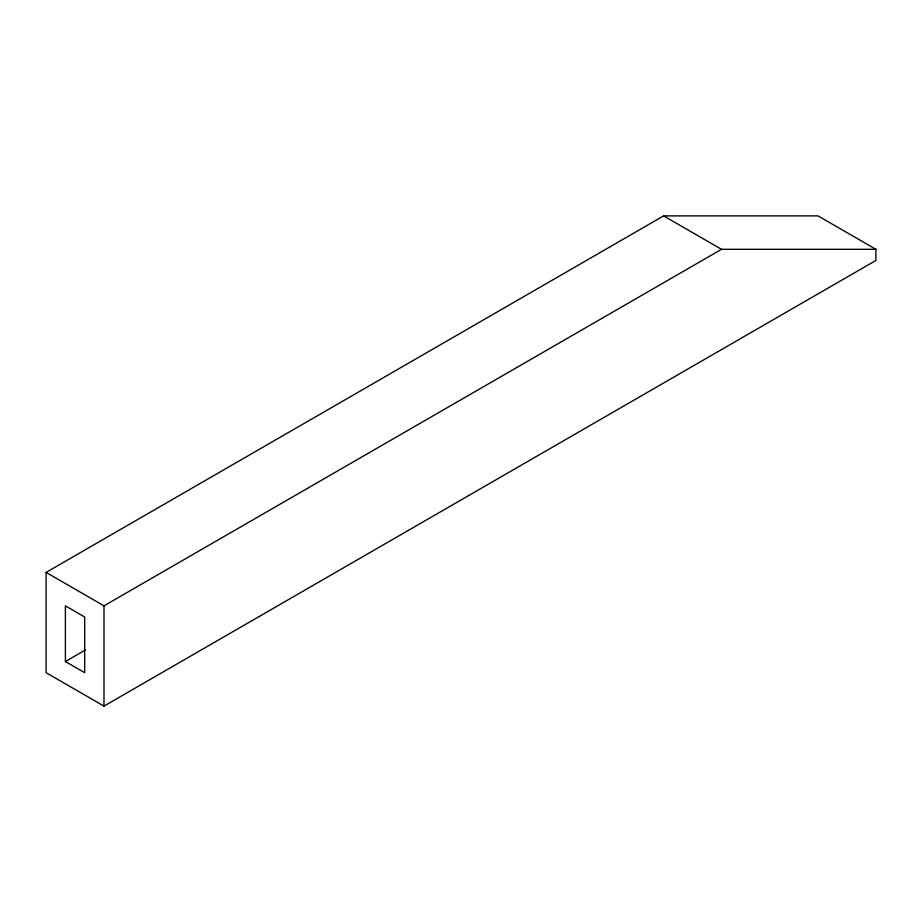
<?xml version="1.0" encoding="UTF-8"?>
<svg xmlns="http://www.w3.org/2000/svg" width="922" height="922" viewBox="0 0 922 922"><rect width="100%" height="100%" fill="white"/><g stroke="black" fill="none" stroke-linecap="round" stroke-linejoin="round"><path stroke-width="1.38" d="M46.1 572.412L663.621 215.886L818.01 215.886L875.9 249.309L875.9 260.453L103.99 706.114L46.1 672.691L46.1 572.412L103.99 605.835L721.523 249.309L875.9 249.309M65.393 661.547L84.697 672.691L84.697 616.979L65.393 605.835L65.393 661.547L85.354 650.022M663.621 215.886L721.523 249.309M103.99 605.835L103.99 706.114"/></g></svg>
